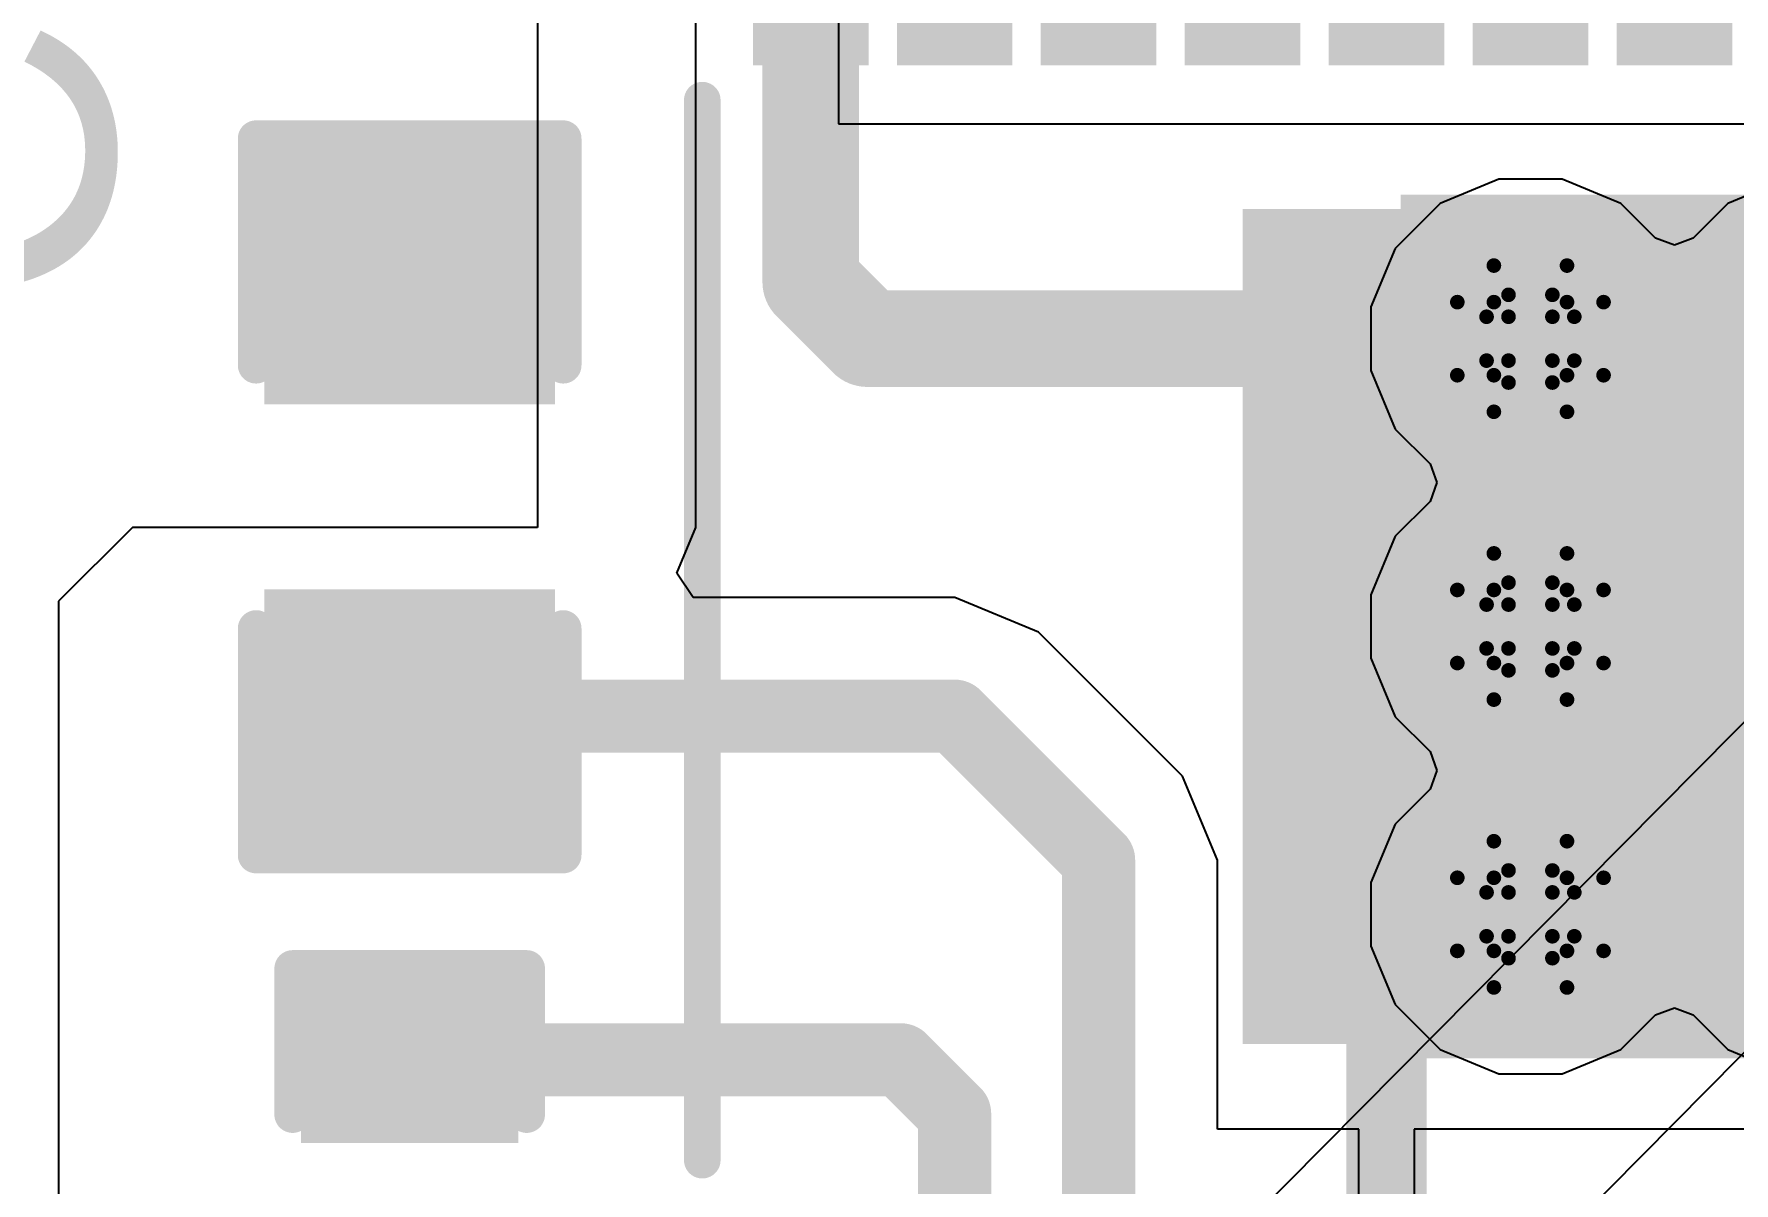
# Model space of a CAD drawing. Header units: inches. Extents: x -4 to 5258, y -4 to 5281.
# Drawn here: x 88.58 to 94.49, y 68.04 to 72.03 of the extents above; entities that cross this region are included whole.
import ezdxf

# ---------------------------------------------------------------- set-up
doc = ezdxf.new("R2010")
doc.units = ezdxf.units.IN
for name, color, linetype in [('Bottom Layer', 5, 'Continuous'), ('Bottom Solder', 6, 'Continuous'), ('Drill Drawing', 1, 'Continuous'), ('Layer 1', 16, 'Continuous'), ('Layer 2', 76, 'Continuous'), ('Top Layer', 1, 'Continuous'), ('Top Overlay', 2, 'Continuous'), ('Top Paste', 8, 'Continuous'), ('Top Solder', 216, 'Continuous'), ('Via Holes', 16, 'Continuous')]:
    doc.layers.add(name, color=color, linetype=linetype)
doc.styles.add('Arial', font='', dxfattribs={"height": 0.2})
doc.styles.get('Arial').set_extended_font_data('Arial')

# ---------------------------------------------------------------- blocks, each defined once
blk = doc.blocks.new('HTSSOP_38_EP_4_4___5')
at = {"layer": 'Bottom Layer'}
h = blk.add_hatch(color=5, dxfattribs=at)
edge = h.paths.add_edge_path()
edge.add_arc((-1.00000054, 2.00000362), 0.2999994, 0, 360)
h = blk.add_hatch(color=5, dxfattribs=at)
edge = h.paths.add_edge_path()
edge.add_arc((0, 1.99999854), 0.2999994, 0, 360)
h = blk.add_hatch(color=5, dxfattribs=at)
edge = h.paths.add_edge_path()
edge.add_arc((1.00000054, 2.00000362), 0.2999994, 0, 360)
h = blk.add_hatch(color=5, dxfattribs=at)
edge = h.paths.add_edge_path()
edge.add_arc((-1.00000054, 1.00000054), 0.2999994, 0, 360)
h = blk.add_hatch(color=5, dxfattribs=at)
edge = h.paths.add_edge_path()
edge.add_arc((-2.54e-06, 1.00000054), 0.2999994, 0, 360)
h = blk.add_hatch(color=5, dxfattribs=at)
edge = h.paths.add_edge_path()
edge.add_arc((1.00000054, 1.00000054), 0.2999994, 0, 360)
at = {"layer": 'Bottom Solder'}
h = blk.add_hatch(color=6, dxfattribs=at)
edge = h.paths.add_edge_path()
edge.add_arc((-1.00000054, 2.00000362), 0.4015993999999999, 0, 360)
h = blk.add_hatch(color=6, dxfattribs=at)
edge = h.paths.add_edge_path()
edge.add_arc((0, 1.99999854), 0.4015993999999999, 0, 360)
h = blk.add_hatch(color=6, dxfattribs=at)
edge = h.paths.add_edge_path()
edge.add_arc((1.00000054, 2.00000362), 0.4015993999999999, 0, 360)
h = blk.add_hatch(color=6, dxfattribs=at)
edge = h.paths.add_edge_path()
edge.add_arc((-1.00000054, 1.00000054), 0.4015993999999999, 0, 360)
h = blk.add_hatch(color=6, dxfattribs=at)
edge = h.paths.add_edge_path()
edge.add_arc((-2.54e-06, 1.00000054), 0.4015993999999999, 0, 360)
h = blk.add_hatch(color=6, dxfattribs=at)
edge = h.paths.add_edge_path()
edge.add_arc((1.00000054, 1.00000054), 0.4015993999999999, 0, 360)
at = {"layer": 'Layer 1'}
h = blk.add_hatch(color=16, dxfattribs=at)
edge = h.paths.add_edge_path()
edge.add_arc((-1.00000054, 2.00000362), 0.2999994, 0, 360)
h = blk.add_hatch(color=16, dxfattribs=at)
edge = h.paths.add_edge_path()
edge.add_arc((0, 1.99999854), 0.2999994, 0, 360)
h = blk.add_hatch(color=16, dxfattribs=at)
edge = h.paths.add_edge_path()
edge.add_arc((1.00000054, 2.00000362), 0.2999994, 0, 360)
h = blk.add_hatch(color=16, dxfattribs=at)
edge = h.paths.add_edge_path()
edge.add_arc((-1.00000054, 1.00000054), 0.2999994, 0, 360)
h = blk.add_hatch(color=16, dxfattribs=at)
edge = h.paths.add_edge_path()
edge.add_arc((-2.54e-06, 1.00000054), 0.2999994, 0, 360)
h = blk.add_hatch(color=16, dxfattribs=at)
edge = h.paths.add_edge_path()
edge.add_arc((1.00000054, 1.00000054), 0.2999994, 0, 360)
at = {"layer": 'Layer 2'}
h = blk.add_hatch(color=76, dxfattribs=at)
edge = h.paths.add_edge_path()
edge.add_arc((-1.00000054, 2.00000362), 0.2999994, 0, 360)
h = blk.add_hatch(color=76, dxfattribs=at)
edge = h.paths.add_edge_path()
edge.add_arc((0, 1.99999854), 0.2999994, 0, 360)
h = blk.add_hatch(color=76, dxfattribs=at)
edge = h.paths.add_edge_path()
edge.add_arc((1.00000054, 2.00000362), 0.2999994, 0, 360)
h = blk.add_hatch(color=76, dxfattribs=at)
edge = h.paths.add_edge_path()
edge.add_arc((-1.00000054, 1.00000054), 0.2999994, 0, 360)
h = blk.add_hatch(color=76, dxfattribs=at)
edge = h.paths.add_edge_path()
edge.add_arc((-2.54e-06, 1.00000054), 0.2999994, 0, 360)
h = blk.add_hatch(color=76, dxfattribs=at)
edge = h.paths.add_edge_path()
edge.add_arc((1.00000054, 1.00000054), 0.2999994, 0, 360)
at = {"layer": 'Top Layer'}
for points in [[(3.60000169, 4.649988159999999), (3.60000169, 4.34998876), (2.00000235, 4.34998876), (2.00000235, 4.649988159999999)], [(3.59999915, 4.150118699999999), (3.59999915, 3.8501193), (1.99999981, 3.8501193), (1.99999981, 4.150118699999999)], [(3.60000169, 3.64999016), (3.60000169, 3.349990759999999), (2.00000235, 3.349990759999999), (2.00000235, 3.64999016)], [(3.60000169, 3.15011308), (3.60000169, 2.85011368), (2.00000235, 2.85011368), (2.00000235, 3.15011308)], [(3.60000169, 2.64999216), (3.60000169, 2.34999276), (2.00000235, 2.34999276), (2.00000235, 2.64999216)], [(1.44999964, 2.40000028), (1.44999964, -2.40000028), (-1.44999964, -2.40000028), (-1.44999964, 2.40000028)], [(3.60000169, 2.15011508), (3.60000169, 1.85011568), (2.00000235, 1.85011568), (2.00000235, 2.15011508)], [(3.59999915, 1.6499967), (3.59999915, 1.3499973), (1.99999981, 1.3499973), (1.99999981, 1.6499967)]]:
    blk.add_hatch(color=1, dxfattribs=at).paths.add_polyline_path(points)
h = blk.add_hatch(color=1, dxfattribs=at)
edge = h.paths.add_edge_path()
edge.add_arc((-1.00000054, 2.00000362), 0.2999994, 0, 360)
h = blk.add_hatch(color=1, dxfattribs=at)
edge = h.paths.add_edge_path()
edge.add_arc((0, 1.99999854), 0.2999994, 0, 360)
h = blk.add_hatch(color=1, dxfattribs=at)
edge = h.paths.add_edge_path()
edge.add_arc((1.00000054, 2.00000362), 0.2999994, 0, 360)
h = blk.add_hatch(color=1, dxfattribs=at)
edge = h.paths.add_edge_path()
edge.add_arc((-1.00000054, 1.00000054), 0.2999994, 0, 360)
h = blk.add_hatch(color=1, dxfattribs=at)
edge = h.paths.add_edge_path()
edge.add_arc((-2.54e-06, 1.00000054), 0.2999994, 0, 360)
h = blk.add_hatch(color=1, dxfattribs=at)
edge = h.paths.add_edge_path()
edge.add_arc((1.00000054, 1.00000054), 0.2999994, 0, 360)
at = {"layer": 'Top Paste'}
for points in [[(3.60000169, 4.649988159999999), (3.60000169, 4.34998876), (2.00000235, 4.34998876), (2.00000235, 4.649988159999999)], [(3.59999915, 4.150118699999999), (3.59999915, 3.8501193), (1.99999981, 3.8501193), (1.99999981, 4.150118699999999)], [(3.60000169, 3.64999016), (3.60000169, 3.349990759999999), (2.00000235, 3.349990759999999), (2.00000235, 3.64999016)], [(3.60000169, 3.15011308), (3.60000169, 2.85011368), (2.00000235, 2.85011368), (2.00000235, 3.15011308)], [(3.60000169, 2.64999216), (3.60000169, 2.34999276), (2.00000235, 2.34999276), (2.00000235, 2.64999216)], [(1.44999964, 2.40000028), (1.44999964, -2.40000028), (-1.44999964, -2.40000028), (-1.44999964, 2.40000028)], [(3.60000169, 2.15011508), (3.60000169, 1.85011568), (2.00000235, 1.85011568), (2.00000235, 2.15011508)], [(3.59999915, 1.6499967), (3.59999915, 1.3499973), (1.99999981, 1.3499973), (1.99999981, 1.6499967)]]:
    blk.add_hatch(color=8, dxfattribs=at).paths.add_polyline_path(points)
at = {"layer": 'Top Solder'}
for points in [[(3.65080169, 4.700788159999999), (3.65080169, 4.29918876), (1.94920235, 4.29918876), (1.94920235, 4.700788159999999)], [(3.65079915, 4.2009187), (3.65079915, 3.7993193), (1.94919981, 3.7993193), (1.94919981, 4.2009187)], [(3.65080169, 3.70079016), (3.65080169, 3.29919076), (1.94920235, 3.29919076), (1.94920235, 3.70079016)], [(3.65080169, 3.20091308), (3.65080169, 2.79931368), (1.94920235, 2.79931368), (1.94920235, 3.20091308)], [(3.65080169, 2.70079216), (3.65080169, 2.29919276), (1.94920235, 2.29919276), (1.94920235, 2.70079216)], [(1.50079964, 2.45080028), (1.50079964, -2.45080028), (-1.50079964, -2.45080028), (-1.50079964, 2.45080028)], [(3.65080169, 2.20091508), (3.65080169, 1.79931568), (1.94920235, 1.79931568), (1.94920235, 2.20091508)], [(3.65079915, 1.7007967), (3.65079915, 1.2991973), (1.94919981, 1.2991973), (1.94919981, 1.7007967)]]:
    blk.add_hatch(color=216, dxfattribs=at).paths.add_polyline_path(points)
h = blk.add_hatch(color=216, dxfattribs=at)
edge = h.paths.add_edge_path()
edge.add_arc((-1.00000054, 2.00000362), 0.4015993999999999, 0, 360)
h = blk.add_hatch(color=216, dxfattribs=at)
edge = h.paths.add_edge_path()
edge.add_arc((0, 1.99999854), 0.4015993999999999, 0, 360)
h = blk.add_hatch(color=216, dxfattribs=at)
edge = h.paths.add_edge_path()
edge.add_arc((1.00000054, 2.00000362), 0.4015993999999999, 0, 360)
h = blk.add_hatch(color=216, dxfattribs=at)
edge = h.paths.add_edge_path()
edge.add_arc((-1.00000054, 1.00000054), 0.4015993999999999, 0, 360)
h = blk.add_hatch(color=216, dxfattribs=at)
edge = h.paths.add_edge_path()
edge.add_arc((-2.54e-06, 1.00000054), 0.4015993999999999, 0, 360)
h = blk.add_hatch(color=216, dxfattribs=at)
edge = h.paths.add_edge_path()
edge.add_arc((1.00000054, 1.00000054), 0.4015993999999999, 0, 360)
at = {"layer": 'Via Holes'}
h = blk.add_hatch(color=7, dxfattribs=at)
edge = h.paths.add_edge_path()
edge.add_arc((-1.00000054, 2.00000362), 0.1499997, 0, 360)
h = blk.add_hatch(color=7, dxfattribs=at)
edge = h.paths.add_edge_path()
edge.add_arc((0, 1.99999854), 0.1499997, 0, 360)
h = blk.add_hatch(color=7, dxfattribs=at)
edge = h.paths.add_edge_path()
edge.add_arc((1.00000054, 2.00000362), 0.1499997, 0, 360)
at = {"layer": 'Top Overlay'}
blk.add_lwpolyline([(-1.8542, 4.8768, 0.127, 0.127, 0), (1.82879746, 4.87679492, 0.127, 0.127, 0)], format="xyseb", dxfattribs=at)
for points in [[(-1.88595, 4.8768, 0.0635, 0.0635, 1), (-1.82245, 4.8768, 0.0635, 0.0635, 1)], [(1.79704746, 4.87679492, 0.0635, 0.0635, 1), (1.86054746, 4.87679492, 0.0635, 0.0635, 1)]]:
    blk.add_lwpolyline(points, format="xyseb", close=True, dxfattribs=at)
blk = doc.blocks.new('13_WQFN_HR__3_2__31')
at = {"layer": 'Top Solder'}
for p in [(-0.5750306, 1.80991764), (0.57501282, 1.80999638)]:
    blk.add_line(p, (5220.67629472, 5271.62100868), dxfattribs=at)
blk = doc.blocks.new('C___0603_243')
at = {"layer": 'Top Layer'}
for points in [[(-0.3809999999999999, 0.4445), (-0.3809999999999999, -0.4445), (-1.143, -0.4445), (-1.143, 0.4445)], [(1.143, 0.4445), (1.143, -0.4445), (0.3809999999999999, -0.4445), (0.3809999999999999, 0.4445)]]:
    blk.add_hatch(color=1, dxfattribs=at).paths.add_polyline_path(points)
at = {"layer": 'Top Paste'}
for points in [[(-0.3809999999999999, 0.4445), (-0.3809999999999999, -0.4445), (-1.143, -0.4445), (-1.143, 0.4445)], [(1.143, 0.4445), (1.143, -0.4445), (0.3809999999999999, -0.4445), (0.3809999999999999, 0.4445)]]:
    blk.add_hatch(color=8, dxfattribs=at).paths.add_polyline_path(points)
at = {"layer": 'Top Solder'}
for points in [[(-0.3210001199999999, 0.50449988), (-0.3210001199999999, -0.50449988), (-1.20299988, -0.50449988), (-1.20299988, 0.50449988)], [(1.20299988, 0.50449988), (1.20299988, -0.50449988), (0.3210001199999999, -0.50449988), (0.3210001199999999, 0.50449988)]]:
    blk.add_hatch(color=216, dxfattribs=at).paths.add_polyline_path(points)
at = {"layer": 'Top Overlay'}
for points in [[(-1.2446, 0.5334, 0.127, 0.127, 0), (-1.2446, -0.5334, 0.127, 0.127, 0)], [(-1.2446, 0.5334, 0.127, 0.127, 0), (-0.45720254, 0.5333974599999999, 0.127, 0.127, 0)], [(0.4571999999999999, 0.5334, 0.127, 0.127, 0), (1.2446, 0.5334, 0.127, 0.127, 0)], [(1.2446, 0.5334, 0.127, 0.127, 0), (1.2446, -0.5334, 0.127, 0.127, 0)], [(-0.45720254, -0.5333974599999999, 0.127, 0.127, 0), (-1.2446, -0.5334, 0.127, 0.127, 0)], [(0.4571999999999999, -0.5334, 0.127, 0.127, 0), (1.2446, -0.5334, 0.127, 0.127, 0)]]:
    blk.add_lwpolyline(points, format="xyseb", dxfattribs=at)
for points in [[(-1.27635, 0.5334, 0.0635, 0.0635, 1), (-1.21285, 0.5334, 0.0635, 0.0635, 1)], [(-1.27635, 0.5334, 0.0635, 0.0635, 1), (-1.21285, 0.5334, 0.0635, 0.0635, 1)], [(-0.4889525399999999, 0.5333974599999999, 0.0635, 0.0635, 1), (-0.42545254, 0.5333974599999999, 0.0635, 0.0635, 1)], [(0.42545, 0.5334, 0.0635, 0.0635, 1), (0.4889499999999999, 0.5334, 0.0635, 0.0635, 1)], [(1.21285, 0.5334, 0.0635, 0.0635, 1), (1.27635, 0.5334, 0.0635, 0.0635, 1)], [(1.21285, 0.5334, 0.0635, 0.0635, 1), (1.27635, 0.5334, 0.0635, 0.0635, 1)], [(-1.27635, -0.5334, 0.0635, 0.0635, 1), (-1.21285, -0.5334, 0.0635, 0.0635, 1)], [(-1.27635, -0.5334, 0.0635, 0.0635, 1), (-1.21285, -0.5334, 0.0635, 0.0635, 1)], [(-0.4889525399999999, -0.5333974599999999, 0.0635, 0.0635, 1), (-0.42545254, -0.5333974599999999, 0.0635, 0.0635, 1)], [(0.42545, -0.5334, 0.0635, 0.0635, 1), (0.4889499999999999, -0.5334, 0.0635, 0.0635, 1)], [(1.21285, -0.5334, 0.0635, 0.0635, 1), (1.27635, -0.5334, 0.0635, 0.0635, 1)], [(1.21285, -0.5334, 0.0635, 0.0635, 1), (1.27635, -0.5334, 0.0635, 0.0635, 1)]]:
    blk.add_lwpolyline(points, format="xyseb", close=True, dxfattribs=at)
blk = doc.blocks.new('____0402_249')
at = {"layer": 'Top Layer'}
for points in [[(-0.6985, -0.3175), (-0.6985, 0.3174999999999999), (-0.2413000000000001, 0.3175), (-0.2412999999999999, -0.3174999999999999)], [(0.2413000000000001, -0.3175), (0.2412999999999999, 0.3174999999999999), (0.6985, 0.3175), (0.6985, -0.3174999999999999)]]:
    blk.add_hatch(color=1, dxfattribs=at).paths.add_polyline_path(points)
at = {"layer": 'Top Paste'}
for points in [[(-0.6985, -0.3175), (-0.6985, 0.3174999999999999), (-0.2413000000000001, 0.3175), (-0.2412999999999999, -0.3174999999999999)], [(0.2413000000000001, -0.3175), (0.2412999999999999, 0.3174999999999999), (0.6985, 0.3175), (0.6985, -0.3174999999999999)]]:
    blk.add_hatch(color=8, dxfattribs=at).paths.add_polyline_path(points)
at = {"layer": 'Top Solder'}
for points in [[(-0.7584998799999999, -0.3774998800000001), (-0.7584998799999999, 0.3774998799999999), (-0.1813001200000001, 0.3774998800000001), (-0.1813001199999999, -0.3774998799999999)], [(0.1813001200000001, -0.3774998800000001), (0.1813001199999999, 0.3774998799999999), (0.7584998799999999, 0.3774998800000001), (0.7584998799999999, -0.3774998799999999)]]:
    blk.add_hatch(color=216, dxfattribs=at).paths.add_polyline_path(points)
at = {"layer": 'Top Overlay'}
for points in [[(-0.2794, 0.4064, 0.127, 0.127, 0), (-0.78740254, 0.40640254, 0.127, 0.127, 0)], [(-0.7874, -0.40639746, 0.127, 0.127, 0), (-0.78740254, 0.40640254, 0.127, 0.127, 0)], [(0.7874, 0.4064, 0.127, 0.127, 0), (0.27940254, 0.40640254, 0.127, 0.127, 0)], [(0.7874, -0.4064, 0.127, 0.127, 0), (0.7874, 0.4064, 0.127, 0.127, 0)], [(-0.2794, -0.4064, 0.127, 0.127, 0), (-0.7874, -0.40639746, 0.127, 0.127, 0)], [(0.7874, -0.4064, 0.127, 0.127, 0), (0.27939746, -0.4064, 0.127, 0.127, 0)]]:
    blk.add_lwpolyline(points, format="xyseb", dxfattribs=at)
for points in [[(-0.8191525399999998, 0.40640254, 0.0635, 0.0635, 1), (-0.75565254, 0.40640254, 0.0635, 0.0635, 1)], [(-0.8191525399999998, 0.40640254, 0.0635, 0.0635, 1), (-0.75565254, 0.40640254, 0.0635, 0.0635, 1)], [(-0.31115, 0.4064, 0.0635, 0.0635, 1), (-0.24765, 0.4064, 0.0635, 0.0635, 1)], [(0.24765254, 0.40640254, 0.0635, 0.0635, 1), (0.31115254, 0.40640254, 0.0635, 0.0635, 1)], [(0.7556499999999999, 0.4064, 0.0635, 0.0635, 1), (0.8191499999999999, 0.4064, 0.0635, 0.0635, 1)], [(0.7556499999999999, 0.4064, 0.0635, 0.0635, 1), (0.8191499999999999, 0.4064, 0.0635, 0.0635, 1)], [(-0.8191499999999999, -0.40639746, 0.0635, 0.0635, 1), (-0.7556499999999999, -0.40639746, 0.0635, 0.0635, 1)], [(-0.8191499999999999, -0.40639746, 0.0635, 0.0635, 1), (-0.7556499999999999, -0.40639746, 0.0635, 0.0635, 1)], [(-0.31115, -0.4064, 0.0635, 0.0635, 1), (-0.24765, -0.4064, 0.0635, 0.0635, 1)], [(0.24764746, -0.4064, 0.0635, 0.0635, 1), (0.31114746, -0.4064, 0.0635, 0.0635, 1)], [(0.7556499999999999, -0.4064, 0.0635, 0.0635, 1), (0.8191499999999999, -0.4064, 0.0635, 0.0635, 1)], [(0.7556499999999999, -0.4064, 0.0635, 0.0635, 1), (0.8191499999999999, -0.4064, 0.0635, 0.0635, 1)]]:
    blk.add_lwpolyline(points, format="xyseb", close=True, dxfattribs=at)

msp = doc.modelspace()

# ---------------------------------------------------------------- hatches: boundary and pattern name
at = {"layer": 'Top Layer'}
msp.add_hatch(color=1, dxfattribs=at).paths.add_polyline_path([(98.18052754, 71.41884877999999), (92.78040625999999, 71.41884877999999), (92.78040625999999, 68.51884949999999), (98.18052754, 68.51884949999999)])

# ---------------------------------------------------------------- linework, layer by layer
at = {"layer": 'Drill Drawing'}
for points in [[(93.65351856, 71.09584459999999, 0.0508, 0.0508, 0), (93.65351856, 71.2228446, 0.0508, 0.0508, 0)], [(93.65351856, 71.2228446, 0.0508, 0.0508, 0), (93.90751855999999, 71.2228446, 0.0508, 0.0508, 0)], [(93.90751855999999, 71.09584459999999, 0.0508, 0.0508, 0), (93.90751855999999, 71.2228446, 0.0508, 0.0508, 0)], [(93.52651856, 70.84184459999999, 0.0508, 0.0508, 0), (93.52651856, 71.09584459999999, 0.0508, 0.0508, 0)], [(93.52651856, 71.09584459999999, 0.0508, 0.0508, 0), (93.65351856, 71.09584459999999, 0.0508, 0.0508, 0)], [(93.70431855999999, 71.0450446, 0.0508, 0.0508, 0), (93.70431855999999, 71.1212446, 0.0508, 0.0508, 0)], [(93.70431855999999, 71.1212446, 0.0508, 0.0508, 0), (93.85671855999999, 71.1212446, 0.0508, 0.0508, 0)], [(93.85671855999999, 71.0450446, 0.0508, 0.0508, 0), (93.85671855999999, 71.1212446, 0.0508, 0.0508, 0)], [(93.90751855999999, 71.09584459999999, 0.0508, 0.0508, 0), (94.03451856, 71.09584459999999, 0.0508, 0.0508, 0)], [(94.03451856, 70.84184459999999, 0.0508, 0.0508, 0), (94.03451856, 71.09584459999999, 0.0508, 0.0508, 0)], [(93.62811856, 70.8926446, 0.0508, 0.0508, 0), (93.62811856, 71.0450446, 0.0508, 0.0508, 0)], [(93.62811856, 71.0450446, 0.0508, 0.0508, 0), (93.70431855999999, 71.0450446, 0.0508, 0.0508, 0)], [(93.85671855999999, 71.0450446, 0.0508, 0.0508, 0), (93.93291856, 71.0450446, 0.0508, 0.0508, 0)], [(93.93291856, 70.8926446, 0.0508, 0.0508, 0), (93.93291856, 71.0450446, 0.0508, 0.0508, 0)], [(93.52651856, 70.84184459999999, 0.0508, 0.0508, 0), (93.65351856, 70.84184459999999, 0.0508, 0.0508, 0)], [(93.62811856, 70.8926446, 0.0508, 0.0508, 0), (93.70431855999999, 70.8926446, 0.0508, 0.0508, 0)], [(93.65351856, 70.71484459999999, 0.0508, 0.0508, 0), (93.65351856, 70.84184459999999, 0.0508, 0.0508, 0)], [(93.70431855999999, 70.8164446, 0.0508, 0.0508, 0), (93.70431855999999, 70.8926446, 0.0508, 0.0508, 0)], [(93.85671855999999, 70.8926446, 0.0508, 0.0508, 0), (93.93291856, 70.8926446, 0.0508, 0.0508, 0)], [(93.85671855999999, 70.8164446, 0.0508, 0.0508, 0), (93.85671855999999, 70.8926446, 0.0508, 0.0508, 0)], [(93.90751855999999, 70.84184459999999, 0.0508, 0.0508, 0), (94.03451856, 70.84184459999999, 0.0508, 0.0508, 0)], [(93.90751855999999, 70.71484459999999, 0.0508, 0.0508, 0), (93.90751855999999, 70.84184459999999, 0.0508, 0.0508, 0)], [(93.70431855999999, 70.8164446, 0.0508, 0.0508, 0), (93.85671855999999, 70.8164446, 0.0508, 0.0508, 0)], [(93.65351856, 70.71484459999999, 0.0508, 0.0508, 0), (93.90751855999999, 70.71484459999999, 0.0508, 0.0508, 0)], [(93.65352364, 70.09584405999999, 0.0508, 0.0508, 0), (93.65352364, 70.22284405999999, 0.0508, 0.0508, 0)], [(93.65352364, 70.22284405999999, 0.0508, 0.0508, 0), (93.90752364, 70.22284405999999, 0.0508, 0.0508, 0)], [(93.90752364, 70.09584405999999, 0.0508, 0.0508, 0), (93.90752364, 70.22284405999999, 0.0508, 0.0508, 0)], [(93.52652364, 69.84184406, 0.0508, 0.0508, 0), (93.52652364, 70.09584405999999, 0.0508, 0.0508, 0)], [(93.52652364, 70.09584405999999, 0.0508, 0.0508, 0), (93.65352364, 70.09584405999999, 0.0508, 0.0508, 0)], [(93.70432364, 70.04504406, 0.0508, 0.0508, 0), (93.70432364, 70.12124406, 0.0508, 0.0508, 0)], [(93.70432364, 70.12124406, 0.0508, 0.0508, 0), (93.85672364, 70.12124406, 0.0508, 0.0508, 0)], [(93.85672364, 70.04504406, 0.0508, 0.0508, 0), (93.85672364, 70.12124406, 0.0508, 0.0508, 0)], [(93.90752364, 70.09584405999999, 0.0508, 0.0508, 0), (94.03452363999999, 70.09584405999999, 0.0508, 0.0508, 0)], [(94.03452363999999, 69.84184406, 0.0508, 0.0508, 0), (94.03452363999999, 70.09584405999999, 0.0508, 0.0508, 0)], [(93.62812363999998, 69.89264406, 0.0508, 0.0508, 0), (93.62812363999998, 70.04504406, 0.0508, 0.0508, 0)], [(93.62812363999998, 70.04504406, 0.0508, 0.0508, 0), (93.70432364, 70.04504406, 0.0508, 0.0508, 0)], [(93.85672364, 70.04504406, 0.0508, 0.0508, 0), (93.93292363999998, 70.04504406, 0.0508, 0.0508, 0)], [(93.93292363999998, 69.89264406, 0.0508, 0.0508, 0), (93.93292363999998, 70.04504406, 0.0508, 0.0508, 0)], [(93.52652364, 69.84184406, 0.0508, 0.0508, 0), (93.65352364, 69.84184406, 0.0508, 0.0508, 0)], [(93.62812363999998, 69.89264406, 0.0508, 0.0508, 0), (93.70432364, 69.89264406, 0.0508, 0.0508, 0)], [(93.65352364, 69.71484405999999, 0.0508, 0.0508, 0), (93.65352364, 69.84184406, 0.0508, 0.0508, 0)], [(93.70432364, 69.81644406, 0.0508, 0.0508, 0), (93.70432364, 69.89264406, 0.0508, 0.0508, 0)], [(93.85672364, 69.89264406, 0.0508, 0.0508, 0), (93.93292363999998, 69.89264406, 0.0508, 0.0508, 0)], [(93.85672364, 69.81644406, 0.0508, 0.0508, 0), (93.85672364, 69.89264406, 0.0508, 0.0508, 0)], [(93.90752364, 69.84184406, 0.0508, 0.0508, 0), (94.03452363999999, 69.84184406, 0.0508, 0.0508, 0)], [(93.90752364, 69.71484405999999, 0.0508, 0.0508, 0), (93.90752364, 69.84184406, 0.0508, 0.0508, 0)], [(93.70432364, 69.81644406, 0.0508, 0.0508, 0), (93.85672364, 69.81644406, 0.0508, 0.0508, 0)], [(93.65352364, 69.71484405999999, 0.0508, 0.0508, 0), (93.90752364, 69.71484405999999, 0.0508, 0.0508, 0)], [(93.65351856, 69.09584352, 0.0508, 0.0508, 0), (93.65351856, 69.22284352, 0.0508, 0.0508, 0)], [(93.65351856, 69.22284352, 0.0508, 0.0508, 0), (93.90751855999999, 69.22284352, 0.0508, 0.0508, 0)], [(93.90751855999999, 69.09584352, 0.0508, 0.0508, 0), (93.90751855999999, 69.22284352, 0.0508, 0.0508, 0)], [(93.52651856, 68.84184352, 0.0508, 0.0508, 0), (93.52651856, 69.09584352, 0.0508, 0.0508, 0)], [(93.52651856, 69.09584352, 0.0508, 0.0508, 0), (93.65351856, 69.09584352, 0.0508, 0.0508, 0)], [(93.70431855999999, 69.04504352, 0.0508, 0.0508, 0), (93.70431855999999, 69.12124352, 0.0508, 0.0508, 0)], [(93.70431855999999, 69.12124352, 0.0508, 0.0508, 0), (93.85671855999999, 69.12124352, 0.0508, 0.0508, 0)], [(93.85671855999999, 69.04504352, 0.0508, 0.0508, 0), (93.85671855999999, 69.12124352, 0.0508, 0.0508, 0)], [(93.90751855999999, 69.09584352, 0.0508, 0.0508, 0), (94.03451856, 69.09584352, 0.0508, 0.0508, 0)], [(94.03451856, 68.84184352, 0.0508, 0.0508, 0), (94.03451856, 69.09584352, 0.0508, 0.0508, 0)], [(93.62811856, 68.89264352000001, 0.0508, 0.0508, 0), (93.62811856, 69.04504352, 0.0508, 0.0508, 0)], [(93.62811856, 69.04504352, 0.0508, 0.0508, 0), (93.70431855999999, 69.04504352, 0.0508, 0.0508, 0)], [(93.85671855999999, 69.04504352, 0.0508, 0.0508, 0), (93.93291856, 69.04504352, 0.0508, 0.0508, 0)], [(93.93291856, 68.89264352000001, 0.0508, 0.0508, 0), (93.93291856, 69.04504352, 0.0508, 0.0508, 0)], [(93.62811856, 68.89264352000001, 0.0508, 0.0508, 0), (93.70431855999999, 68.89264352000001, 0.0508, 0.0508, 0)], [(93.70431855999999, 68.81644351999999, 0.0508, 0.0508, 0), (93.70431855999999, 68.89264352000001, 0.0508, 0.0508, 0)], [(93.85671855999999, 68.89264352000001, 0.0508, 0.0508, 0), (93.93291856, 68.89264352000001, 0.0508, 0.0508, 0)], [(93.85671855999999, 68.81644351999999, 0.0508, 0.0508, 0), (93.85671855999999, 68.89264352000001, 0.0508, 0.0508, 0)], [(93.52651856, 68.84184352, 0.0508, 0.0508, 0), (93.65351856, 68.84184352, 0.0508, 0.0508, 0)], [(93.65351856, 68.71484352, 0.0508, 0.0508, 0), (93.65351856, 68.84184352, 0.0508, 0.0508, 0)], [(93.90751855999999, 68.84184352, 0.0508, 0.0508, 0), (94.03451856, 68.84184352, 0.0508, 0.0508, 0)], [(93.90751855999999, 68.71484352, 0.0508, 0.0508, 0), (93.90751855999999, 68.84184352, 0.0508, 0.0508, 0)], [(93.70431855999999, 68.81644351999999, 0.0508, 0.0508, 0), (93.85671855999999, 68.81644351999999, 0.0508, 0.0508, 0)], [(93.65351856, 68.71484352, 0.0508, 0.0508, 0), (93.90751855999999, 68.71484352, 0.0508, 0.0508, 0)]]:
    msp.add_lwpolyline(points, format="xyseb", dxfattribs=at)
for points in [[(93.64081855999999, 71.2228446, 0.0254, 0.0254, 1), (93.66621856, 71.2228446, 0.0254, 0.0254, 1)], [(93.64081855999999, 71.2228446, 0.0254, 0.0254, 1), (93.66621856, 71.2228446, 0.0254, 0.0254, 1)], [(93.89481856, 71.2228446, 0.0254, 0.0254, 1), (93.92021856, 71.2228446, 0.0254, 0.0254, 1)], [(93.89481856, 71.2228446, 0.0254, 0.0254, 1), (93.92021856, 71.2228446, 0.0254, 0.0254, 1)], [(93.51381855999999, 71.09584459999999, 0.0254, 0.0254, 1), (93.53921856, 71.09584459999999, 0.0254, 0.0254, 1)], [(93.51381855999999, 71.09584459999999, 0.0254, 0.0254, 1), (93.53921856, 71.09584459999999, 0.0254, 0.0254, 1)], [(93.64081855999999, 71.09584459999999, 0.0254, 0.0254, 1), (93.66621856, 71.09584459999999, 0.0254, 0.0254, 1)], [(93.64081855999999, 71.09584459999999, 0.0254, 0.0254, 1), (93.66621856, 71.09584459999999, 0.0254, 0.0254, 1)], [(93.69161856, 71.1212446, 0.0254, 0.0254, 1), (93.71701856, 71.1212446, 0.0254, 0.0254, 1)], [(93.69161856, 71.1212446, 0.0254, 0.0254, 1), (93.71701856, 71.1212446, 0.0254, 0.0254, 1)], [(93.84401856, 71.1212446, 0.0254, 0.0254, 1), (93.86941856, 71.1212446, 0.0254, 0.0254, 1)], [(93.84401856, 71.1212446, 0.0254, 0.0254, 1), (93.86941856, 71.1212446, 0.0254, 0.0254, 1)], [(93.89481856, 71.09584459999999, 0.0254, 0.0254, 1), (93.92021856, 71.09584459999999, 0.0254, 0.0254, 1)], [(93.89481856, 71.09584459999999, 0.0254, 0.0254, 1), (93.92021856, 71.09584459999999, 0.0254, 0.0254, 1)], [(94.02181856, 71.09584459999999, 0.0254, 0.0254, 1), (94.04721855999999, 71.09584459999999, 0.0254, 0.0254, 1)], [(94.02181856, 71.09584459999999, 0.0254, 0.0254, 1), (94.04721855999999, 71.09584459999999, 0.0254, 0.0254, 1)], [(93.61541856, 71.0450446, 0.0254, 0.0254, 1), (93.64081855999999, 71.0450446, 0.0254, 0.0254, 1)], [(93.61541856, 71.0450446, 0.0254, 0.0254, 1), (93.64081855999999, 71.0450446, 0.0254, 0.0254, 1)], [(93.69161856, 71.0450446, 0.0254, 0.0254, 1), (93.71701856, 71.0450446, 0.0254, 0.0254, 1)], [(93.69161856, 71.0450446, 0.0254, 0.0254, 1), (93.71701856, 71.0450446, 0.0254, 0.0254, 1)], [(93.84401856, 71.0450446, 0.0254, 0.0254, 1), (93.86941856, 71.0450446, 0.0254, 0.0254, 1)], [(93.84401856, 71.0450446, 0.0254, 0.0254, 1), (93.86941856, 71.0450446, 0.0254, 0.0254, 1)], [(93.92021856, 71.0450446, 0.0254, 0.0254, 1), (93.94561855999999, 71.0450446, 0.0254, 0.0254, 1)], [(93.92021856, 71.0450446, 0.0254, 0.0254, 1), (93.94561855999999, 71.0450446, 0.0254, 0.0254, 1)], [(93.51381855999999, 70.84184459999999, 0.0254, 0.0254, 1), (93.53921856, 70.84184459999999, 0.0254, 0.0254, 1)], [(93.51381855999999, 70.84184459999999, 0.0254, 0.0254, 1), (93.53921856, 70.84184459999999, 0.0254, 0.0254, 1)], [(93.61541856, 70.8926446, 0.0254, 0.0254, 1), (93.64081855999999, 70.8926446, 0.0254, 0.0254, 1)], [(93.61541856, 70.8926446, 0.0254, 0.0254, 1), (93.64081855999999, 70.8926446, 0.0254, 0.0254, 1)], [(93.64081855999999, 70.84184459999999, 0.0254, 0.0254, 1), (93.66621856, 70.84184459999999, 0.0254, 0.0254, 1)], [(93.64081855999999, 70.84184459999999, 0.0254, 0.0254, 1), (93.66621856, 70.84184459999999, 0.0254, 0.0254, 1)], [(93.69161856, 70.8926446, 0.0254, 0.0254, 1), (93.71701856, 70.8926446, 0.0254, 0.0254, 1)], [(93.69161856, 70.8926446, 0.0254, 0.0254, 1), (93.71701856, 70.8926446, 0.0254, 0.0254, 1)], [(93.84401856, 70.8926446, 0.0254, 0.0254, 1), (93.86941856, 70.8926446, 0.0254, 0.0254, 1)], [(93.84401856, 70.8926446, 0.0254, 0.0254, 1), (93.86941856, 70.8926446, 0.0254, 0.0254, 1)], [(93.89481856, 70.84184459999999, 0.0254, 0.0254, 1), (93.92021856, 70.84184459999999, 0.0254, 0.0254, 1)], [(93.89481856, 70.84184459999999, 0.0254, 0.0254, 1), (93.92021856, 70.84184459999999, 0.0254, 0.0254, 1)], [(93.92021856, 70.8926446, 0.0254, 0.0254, 1), (93.94561855999999, 70.8926446, 0.0254, 0.0254, 1)], [(93.92021856, 70.8926446, 0.0254, 0.0254, 1), (93.94561855999999, 70.8926446, 0.0254, 0.0254, 1)], [(94.02181856, 70.84184459999999, 0.0254, 0.0254, 1), (94.04721855999999, 70.84184459999999, 0.0254, 0.0254, 1)], [(94.02181856, 70.84184459999999, 0.0254, 0.0254, 1), (94.04721855999999, 70.84184459999999, 0.0254, 0.0254, 1)], [(93.69161856, 70.8164446, 0.0254, 0.0254, 1), (93.71701856, 70.8164446, 0.0254, 0.0254, 1)], [(93.69161856, 70.8164446, 0.0254, 0.0254, 1), (93.71701856, 70.8164446, 0.0254, 0.0254, 1)], [(93.84401856, 70.8164446, 0.0254, 0.0254, 1), (93.86941856, 70.8164446, 0.0254, 0.0254, 1)], [(93.84401856, 70.8164446, 0.0254, 0.0254, 1), (93.86941856, 70.8164446, 0.0254, 0.0254, 1)], [(93.64081855999999, 70.71484459999999, 0.0254, 0.0254, 1), (93.66621856, 70.71484459999999, 0.0254, 0.0254, 1)], [(93.64081855999999, 70.71484459999999, 0.0254, 0.0254, 1), (93.66621856, 70.71484459999999, 0.0254, 0.0254, 1)], [(93.89481856, 70.71484459999999, 0.0254, 0.0254, 1), (93.92021856, 70.71484459999999, 0.0254, 0.0254, 1)], [(93.89481856, 70.71484459999999, 0.0254, 0.0254, 1), (93.92021856, 70.71484459999999, 0.0254, 0.0254, 1)], [(93.64082364, 70.22284405999999, 0.0254, 0.0254, 1), (93.66622364, 70.22284405999999, 0.0254, 0.0254, 1)], [(93.64082364, 70.22284405999999, 0.0254, 0.0254, 1), (93.66622364, 70.22284405999999, 0.0254, 0.0254, 1)], [(93.89482363999998, 70.22284405999999, 0.0254, 0.0254, 1), (93.92022364, 70.22284405999999, 0.0254, 0.0254, 1)], [(93.89482363999998, 70.22284405999999, 0.0254, 0.0254, 1), (93.92022364, 70.22284405999999, 0.0254, 0.0254, 1)], [(93.51382364, 70.09584405999999, 0.0254, 0.0254, 1), (93.53922363999999, 70.09584405999999, 0.0254, 0.0254, 1)], [(93.51382364, 70.09584405999999, 0.0254, 0.0254, 1), (93.53922363999999, 70.09584405999999, 0.0254, 0.0254, 1)], [(93.64082364, 70.09584405999999, 0.0254, 0.0254, 1), (93.66622364, 70.09584405999999, 0.0254, 0.0254, 1)], [(93.64082364, 70.09584405999999, 0.0254, 0.0254, 1), (93.66622364, 70.09584405999999, 0.0254, 0.0254, 1)], [(93.69162364, 70.12124406, 0.0254, 0.0254, 1), (93.71702364, 70.12124406, 0.0254, 0.0254, 1)], [(93.69162364, 70.12124406, 0.0254, 0.0254, 1), (93.71702364, 70.12124406, 0.0254, 0.0254, 1)], [(93.84402363999999, 70.12124406, 0.0254, 0.0254, 1), (93.86942364, 70.12124406, 0.0254, 0.0254, 1)], [(93.84402363999999, 70.12124406, 0.0254, 0.0254, 1), (93.86942364, 70.12124406, 0.0254, 0.0254, 1)], [(93.89482363999998, 70.09584405999999, 0.0254, 0.0254, 1), (93.92022364, 70.09584405999999, 0.0254, 0.0254, 1)], [(93.89482363999998, 70.09584405999999, 0.0254, 0.0254, 1), (93.92022364, 70.09584405999999, 0.0254, 0.0254, 1)], [(94.02182364, 70.09584405999999, 0.0254, 0.0254, 1), (94.04722364, 70.09584405999999, 0.0254, 0.0254, 1)], [(94.02182364, 70.09584405999999, 0.0254, 0.0254, 1), (94.04722364, 70.09584405999999, 0.0254, 0.0254, 1)], [(93.61542364, 70.04504406, 0.0254, 0.0254, 1), (93.64082364, 70.04504406, 0.0254, 0.0254, 1)], [(93.61542364, 70.04504406, 0.0254, 0.0254, 1), (93.64082364, 70.04504406, 0.0254, 0.0254, 1)], [(93.69162364, 70.04504406, 0.0254, 0.0254, 1), (93.71702364, 70.04504406, 0.0254, 0.0254, 1)], [(93.69162364, 70.04504406, 0.0254, 0.0254, 1), (93.71702364, 70.04504406, 0.0254, 0.0254, 1)], [(93.84402363999999, 70.04504406, 0.0254, 0.0254, 1), (93.86942364, 70.04504406, 0.0254, 0.0254, 1)], [(93.84402363999999, 70.04504406, 0.0254, 0.0254, 1), (93.86942364, 70.04504406, 0.0254, 0.0254, 1)], [(93.92022364, 70.04504406, 0.0254, 0.0254, 1), (93.94562364, 70.04504406, 0.0254, 0.0254, 1)], [(93.92022364, 70.04504406, 0.0254, 0.0254, 1), (93.94562364, 70.04504406, 0.0254, 0.0254, 1)], [(93.51382364, 69.84184406, 0.0254, 0.0254, 1), (93.53922363999999, 69.84184406, 0.0254, 0.0254, 1)], [(93.51382364, 69.84184406, 0.0254, 0.0254, 1), (93.53922363999999, 69.84184406, 0.0254, 0.0254, 1)], [(93.61542364, 69.89264406, 0.0254, 0.0254, 1), (93.64082364, 69.89264406, 0.0254, 0.0254, 1)], [(93.61542364, 69.89264406, 0.0254, 0.0254, 1), (93.64082364, 69.89264406, 0.0254, 0.0254, 1)], [(93.64082364, 69.84184406, 0.0254, 0.0254, 1), (93.66622364, 69.84184406, 0.0254, 0.0254, 1)], [(93.64082364, 69.84184406, 0.0254, 0.0254, 1), (93.66622364, 69.84184406, 0.0254, 0.0254, 1)], [(93.69162364, 69.89264406, 0.0254, 0.0254, 1), (93.71702364, 69.89264406, 0.0254, 0.0254, 1)], [(93.69162364, 69.89264406, 0.0254, 0.0254, 1), (93.71702364, 69.89264406, 0.0254, 0.0254, 1)], [(93.84402363999999, 69.89264406, 0.0254, 0.0254, 1), (93.86942364, 69.89264406, 0.0254, 0.0254, 1)], [(93.84402363999999, 69.89264406, 0.0254, 0.0254, 1), (93.86942364, 69.89264406, 0.0254, 0.0254, 1)], [(93.89482363999998, 69.84184406, 0.0254, 0.0254, 1), (93.92022364, 69.84184406, 0.0254, 0.0254, 1)], [(93.89482363999998, 69.84184406, 0.0254, 0.0254, 1), (93.92022364, 69.84184406, 0.0254, 0.0254, 1)], [(93.92022364, 69.89264406, 0.0254, 0.0254, 1), (93.94562364, 69.89264406, 0.0254, 0.0254, 1)], [(93.92022364, 69.89264406, 0.0254, 0.0254, 1), (93.94562364, 69.89264406, 0.0254, 0.0254, 1)], [(94.02182364, 69.84184406, 0.0254, 0.0254, 1), (94.04722364, 69.84184406, 0.0254, 0.0254, 1)], [(94.02182364, 69.84184406, 0.0254, 0.0254, 1), (94.04722364, 69.84184406, 0.0254, 0.0254, 1)], [(93.69162364, 69.81644406, 0.0254, 0.0254, 1), (93.71702364, 69.81644406, 0.0254, 0.0254, 1)], [(93.69162364, 69.81644406, 0.0254, 0.0254, 1), (93.71702364, 69.81644406, 0.0254, 0.0254, 1)], [(93.84402363999999, 69.81644406, 0.0254, 0.0254, 1), (93.86942364, 69.81644406, 0.0254, 0.0254, 1)], [(93.84402363999999, 69.81644406, 0.0254, 0.0254, 1), (93.86942364, 69.81644406, 0.0254, 0.0254, 1)], [(93.64082364, 69.71484405999999, 0.0254, 0.0254, 1), (93.66622364, 69.71484405999999, 0.0254, 0.0254, 1)], [(93.64082364, 69.71484405999999, 0.0254, 0.0254, 1), (93.66622364, 69.71484405999999, 0.0254, 0.0254, 1)], [(93.89482363999998, 69.71484405999999, 0.0254, 0.0254, 1), (93.92022364, 69.71484405999999, 0.0254, 0.0254, 1)], [(93.89482363999998, 69.71484405999999, 0.0254, 0.0254, 1), (93.92022364, 69.71484405999999, 0.0254, 0.0254, 1)], [(93.64081855999999, 69.22284352, 0.0254, 0.0254, 1), (93.66621856, 69.22284352, 0.0254, 0.0254, 1)], [(93.64081855999999, 69.22284352, 0.0254, 0.0254, 1), (93.66621856, 69.22284352, 0.0254, 0.0254, 1)], [(93.89481856, 69.22284352, 0.0254, 0.0254, 1), (93.92021856, 69.22284352, 0.0254, 0.0254, 1)], [(93.89481856, 69.22284352, 0.0254, 0.0254, 1), (93.92021856, 69.22284352, 0.0254, 0.0254, 1)], [(93.51381855999999, 69.09584352, 0.0254, 0.0254, 1), (93.53921856, 69.09584352, 0.0254, 0.0254, 1)], [(93.51381855999999, 69.09584352, 0.0254, 0.0254, 1), (93.53921856, 69.09584352, 0.0254, 0.0254, 1)], [(93.64081855999999, 69.09584352, 0.0254, 0.0254, 1), (93.66621856, 69.09584352, 0.0254, 0.0254, 1)], [(93.64081855999999, 69.09584352, 0.0254, 0.0254, 1), (93.66621856, 69.09584352, 0.0254, 0.0254, 1)], [(93.69161856, 69.12124352, 0.0254, 0.0254, 1), (93.71701856, 69.12124352, 0.0254, 0.0254, 1)], [(93.69161856, 69.12124352, 0.0254, 0.0254, 1), (93.71701856, 69.12124352, 0.0254, 0.0254, 1)], [(93.84401856, 69.12124352, 0.0254, 0.0254, 1), (93.86941856, 69.12124352, 0.0254, 0.0254, 1)], [(93.84401856, 69.12124352, 0.0254, 0.0254, 1), (93.86941856, 69.12124352, 0.0254, 0.0254, 1)], [(93.89481856, 69.09584352, 0.0254, 0.0254, 1), (93.92021856, 69.09584352, 0.0254, 0.0254, 1)], [(93.89481856, 69.09584352, 0.0254, 0.0254, 1), (93.92021856, 69.09584352, 0.0254, 0.0254, 1)], [(94.02181856, 69.09584352, 0.0254, 0.0254, 1), (94.04721855999999, 69.09584352, 0.0254, 0.0254, 1)], [(94.02181856, 69.09584352, 0.0254, 0.0254, 1), (94.04721855999999, 69.09584352, 0.0254, 0.0254, 1)], [(93.61541856, 69.04504352, 0.0254, 0.0254, 1), (93.64081855999999, 69.04504352, 0.0254, 0.0254, 1)], [(93.61541856, 69.04504352, 0.0254, 0.0254, 1), (93.64081855999999, 69.04504352, 0.0254, 0.0254, 1)], [(93.69161856, 69.04504352, 0.0254, 0.0254, 1), (93.71701856, 69.04504352, 0.0254, 0.0254, 1)], [(93.69161856, 69.04504352, 0.0254, 0.0254, 1), (93.71701856, 69.04504352, 0.0254, 0.0254, 1)], [(93.84401856, 69.04504352, 0.0254, 0.0254, 1), (93.86941856, 69.04504352, 0.0254, 0.0254, 1)], [(93.84401856, 69.04504352, 0.0254, 0.0254, 1), (93.86941856, 69.04504352, 0.0254, 0.0254, 1)], [(93.92021856, 69.04504352, 0.0254, 0.0254, 1), (93.94561855999999, 69.04504352, 0.0254, 0.0254, 1)], [(93.92021856, 69.04504352, 0.0254, 0.0254, 1), (93.94561855999999, 69.04504352, 0.0254, 0.0254, 1)], [(93.61541856, 68.89264352000001, 0.0254, 0.0254, 1), (93.64081855999999, 68.89264352000001, 0.0254, 0.0254, 1)], [(93.61541856, 68.89264352000001, 0.0254, 0.0254, 1), (93.64081855999999, 68.89264352000001, 0.0254, 0.0254, 1)], [(93.69161856, 68.89264352000001, 0.0254, 0.0254, 1), (93.71701856, 68.89264352000001, 0.0254, 0.0254, 1)], [(93.69161856, 68.89264352000001, 0.0254, 0.0254, 1), (93.71701856, 68.89264352000001, 0.0254, 0.0254, 1)], [(93.84401856, 68.89264352000001, 0.0254, 0.0254, 1), (93.86941856, 68.89264352000001, 0.0254, 0.0254, 1)], [(93.84401856, 68.89264352000001, 0.0254, 0.0254, 1), (93.86941856, 68.89264352000001, 0.0254, 0.0254, 1)], [(93.92021856, 68.89264352000001, 0.0254, 0.0254, 1), (93.94561855999999, 68.89264352000001, 0.0254, 0.0254, 1)], [(93.92021856, 68.89264352000001, 0.0254, 0.0254, 1), (93.94561855999999, 68.89264352000001, 0.0254, 0.0254, 1)], [(93.51381855999999, 68.84184352, 0.0254, 0.0254, 1), (93.53921856, 68.84184352, 0.0254, 0.0254, 1)], [(93.51381855999999, 68.84184352, 0.0254, 0.0254, 1), (93.53921856, 68.84184352, 0.0254, 0.0254, 1)], [(93.64081855999999, 68.84184352, 0.0254, 0.0254, 1), (93.66621856, 68.84184352, 0.0254, 0.0254, 1)], [(93.64081855999999, 68.84184352, 0.0254, 0.0254, 1), (93.66621856, 68.84184352, 0.0254, 0.0254, 1)], [(93.89481856, 68.84184352, 0.0254, 0.0254, 1), (93.92021856, 68.84184352, 0.0254, 0.0254, 1)], [(93.89481856, 68.84184352, 0.0254, 0.0254, 1), (93.92021856, 68.84184352, 0.0254, 0.0254, 1)], [(94.02181856, 68.84184352, 0.0254, 0.0254, 1), (94.04721855999999, 68.84184352, 0.0254, 0.0254, 1)], [(94.02181856, 68.84184352, 0.0254, 0.0254, 1), (94.04721855999999, 68.84184352, 0.0254, 0.0254, 1)], [(93.69161856, 68.81644351999999, 0.0254, 0.0254, 1), (93.71701856, 68.81644351999999, 0.0254, 0.0254, 1)], [(93.69161856, 68.81644351999999, 0.0254, 0.0254, 1), (93.71701856, 68.81644351999999, 0.0254, 0.0254, 1)], [(93.84401856, 68.81644351999999, 0.0254, 0.0254, 1), (93.86941856, 68.81644351999999, 0.0254, 0.0254, 1)], [(93.84401856, 68.81644351999999, 0.0254, 0.0254, 1), (93.86941856, 68.81644351999999, 0.0254, 0.0254, 1)], [(93.64081855999999, 68.71484352, 0.0254, 0.0254, 1), (93.66621856, 68.71484352, 0.0254, 0.0254, 1)], [(93.64081855999999, 68.71484352, 0.0254, 0.0254, 1), (93.66621856, 68.71484352, 0.0254, 0.0254, 1)], [(93.89481856, 68.71484352, 0.0254, 0.0254, 1), (93.92021856, 68.71484352, 0.0254, 0.0254, 1)], [(93.89481856, 68.71484352, 0.0254, 0.0254, 1), (93.92021856, 68.71484352, 0.0254, 0.0254, 1)]]:
    msp.add_lwpolyline(points, format="xyseb", close=True, dxfattribs=at)
at = {"layer": 'Layer 2'}
for p, q in [((93.67032066, 71.52284399999999), (93.46670409999999, 71.43850330000001)), ((93.89071646, 71.52284399999999), (93.67032066, 71.52284399999999)), ((94.09433302, 71.43850330000001), (93.89071646, 71.52284399999999)), ((94.67032374, 71.52284399999999), (94.46670717999999, 71.43850330000001)), ((93.46670409999999, 71.43850330000001), (93.31085986, 71.28265905999999)), ((94.21532592, 71.3175104), (94.09433302, 71.43850330000001)), ((94.46670717999999, 71.43850330000001), (94.34571428, 71.3175104)), ((93.31085986, 71.28265905999999), (93.22651916, 71.0790425)), ((94.2805201, 71.29372837999999), (94.21532592, 71.3175104)), ((94.34571428, 71.3175104), (94.2805201, 71.29372837999999)), ((93.22651916, 71.0790425), (93.22651916, 70.8586467)), ((93.22651916, 70.8586467), (93.31085986, 70.65503014)), ((93.31085986, 70.65503014), (93.43185276, 70.53403724)), ((93.43185276, 70.53403724), (93.45563732, 70.46884814)), ((93.45563732, 70.46884814), (93.4318553, 70.40364887999999)), ((93.4318553, 70.40364887999999), (93.31086494, 70.28265852)), ((93.31086494, 70.28265852), (93.22652423999999, 70.07904196)), ((93.22652423999999, 70.07904196), (93.22652423999999, 69.85864615999999)), ((93.22652423999999, 69.85864615999999), (93.31086494, 69.65502959999999)), ((93.31086494, 69.65502959999999), (93.4318553, 69.53403924)), ((93.4318553, 69.53403924), (93.45563732, 69.46883998)), ((93.45563732, 69.46883998), (93.43185276, 69.40365088)), ((93.43185276, 69.40365088), (93.31085986, 69.28265798)), ((93.31085986, 69.28265798), (93.22651916, 69.07904142)), ((93.22651916, 69.07904142), (93.22651916, 68.85864562)), ((93.22651916, 68.85864562), (93.31085986, 68.65502905999999)), ((93.31085986, 68.65502905999999), (93.46670409999999, 68.49918482)), ((94.09433302, 68.49918482), (94.21532592, 68.62017772)), ((94.21532592, 68.62017772), (94.2805201, 68.64395973999999)), ((94.2805201, 68.64395973999999), (94.34571428, 68.62017772)), ((94.34571428, 68.62017772), (94.46670717999999, 68.49918482)), ((93.46670409999999, 68.49918482), (93.67032066, 68.41484412)), ((93.89071646, 68.41484412), (94.09433302, 68.49918482)), ((94.46670717999999, 68.49918482), (94.67032374, 68.41484412)), ((93.67032066, 68.41484412), (93.89071646, 68.41484412))]:
    msp.add_line(p, q, dxfattribs=at)
at = {"layer": 'Top Layer'}
for p, q in [((90.33164559999999, 73.09313042), (90.33163798, 70.31341538)), ((90.8814921, 70.31341284), (90.88149972, 73.09312534)), ((91.37640348, 72.35464574), (91.37640348, 71.71484514)), ((91.37640348, 71.71484514), (92.18440288, 71.71484514)), ((92.18440288, 71.71484514), (92.18440288, 71.71484767999999)), ((92.18440288, 71.71484767999999), (93.87652548, 71.71484767999999)), ((93.87652548, 71.71484767999999), (93.87652548, 71.71484514)), ((93.87652548, 71.71484514), (94.8621801, 71.71484514)), ((88.92450846, 70.31341538), (88.6677678, 70.0566798)), ((90.33163798, 70.31341538), (88.92450846, 70.31341538)), ((90.81553846, 70.15418786), (90.8814921, 70.31341284)), ((90.87198487999999, 70.06970999999999), (90.81553846, 70.15418786)), ((88.6677678, 70.0566798), (88.66777033999999, 66.05955292)), ((91.78057844, 70.06970999999999), (90.87198487999999, 70.06970999999999)), ((92.07218313999999, 69.94892284), (91.78057844, 70.06970999999999)), ((92.57213134, 69.44897464), (92.07218313999999, 69.94892284)), ((92.69291849999999, 69.15736994), (92.57213134, 69.44897464)), ((92.69291849999999, 68.22284044), (92.69291849999999, 69.15736994)), ((93.18439834, 68.22284044), (92.69291849999999, 68.22284044)), ((93.18439834, 67.4800022), (93.18439834, 68.22284044)), ((94.87652093999999, 68.22284044), (93.37639693999999, 68.22284044)), ((93.37639693999999, 68.22284044), (93.37639693999999, 67.43874498))]:
    msp.add_line(p, q, dxfattribs=at)
for points in [[(91.28053372, 71.16557522, 0.3356228999999999, 0.3356228999999999, 0), (91.28053372, 72.76884607999999, 0.3356228999999999, 0.3356228999999999, 0)], [(91.28053372, 71.16557522, 0.3356228999999999, 0.3356228999999999, 0), (91.47713734, 70.9689716, 0.3356228999999999, 0.3356228999999999, 0)], [(91.47713734, 70.9689716, 0.3356228999999999, 0.3356228999999999, 0), (93.78039156, 70.9689716, 0.3356228999999999, 0.3356228999999999, 0)], [(93.78039156, 70.9689716, 0.3356228999999999, 0.3356228999999999, 0), (93.78051855999999, 70.9688446, 0.3356228999999999, 0.3356228999999999, 0)], [(93.28052464, 69.46885014, 0.2794, 0.2794, 0), (93.7805211, 69.96884659999999, 0.2794, 0.2794, 0)], [(89.88729292, 69.65731814, 0.254, 0.254, 0), (91.78057844, 69.65731814, 0.254, 0.254, 0)], [(91.78057844, 69.65731814, 0.254, 0.254, 0), (92.28052664, 69.15736994, 0.254, 0.254, 0)], [(93.28052464, 67.16884458, 0.2794, 0.2794, 0), (93.28052464, 69.46885014, 0.2794, 0.2794, 0)], [(92.28052664, 67.16884458, 0.254, 0.254, 0), (92.28052664, 69.15736994, 0.254, 0.254, 0)], [(89.88729292, 68.46344701999999, 0.254, 0.254, 0), (91.59318232, 68.46344701999999, 0.254, 0.254, 0)], [(91.59318232, 68.46344701999999, 0.254, 0.254, 0), (91.78040318, 68.27622616000001, 0.254, 0.254, 0)], [(91.78040318, 67.16884458, 0.254, 0.254, 0), (91.78040318, 68.27622616000001, 0.254, 0.254, 0)]]:
    msp.add_lwpolyline(points, format="xyseb", dxfattribs=at)
for points in [[(91.19662736, 71.16557522, 0.16781018, 0.16781018, 1), (91.36444008, 71.16557522, 0.16781018, 0.16781018, 1)], [(91.19662736, 71.16557522, 0.16781018, 0.16781018, 1), (91.36444008, 71.16557522, 0.16781018, 0.16781018, 1)], [(91.39323098, 70.9689716, 0.16781018, 0.16781018, 1), (91.5610437, 70.9689716, 0.16781018, 0.16781018, 1)], [(91.39323098, 70.9689716, 0.16781018, 0.16781018, 1), (91.5610437, 70.9689716, 0.16781018, 0.16781018, 1)], [(93.6964852, 70.9689716, 0.16781018, 0.16781018, 1), (93.86429792, 70.9689716, 0.16781018, 0.16781018, 1)], [(93.6964852, 70.9689716, 0.16781018, 0.16781018, 1), (93.86429792, 70.9689716, 0.16781018, 0.16781018, 1)], [(93.69661219999999, 70.9688446, 0.16781018, 0.16781018, 1), (93.86442491999999, 70.9688446, 0.16781018, 0.16781018, 1)], [(93.7106711, 69.96884659999999, 0.1397, 0.1397, 1), (93.85037109999999, 69.96884659999999, 0.1397, 0.1397, 1)], [(89.82379292, 69.65731814, 0.127, 0.127, 1), (89.95079292, 69.65731814, 0.127, 0.127, 1)], [(91.71707844, 69.65731814, 0.127, 0.127, 1), (91.84407843999999, 69.65731814, 0.127, 0.127, 1)], [(91.71707844, 69.65731814, 0.127, 0.127, 1), (91.84407843999999, 69.65731814, 0.127, 0.127, 1)], [(93.21067464, 69.46885014, 0.1397, 0.1397, 1), (93.35037464, 69.46885014, 0.1397, 0.1397, 1)], [(93.21067464, 69.46885014, 0.1397, 0.1397, 1), (93.35037464, 69.46885014, 0.1397, 0.1397, 1)], [(92.21702663999999, 69.15736994, 0.127, 0.127, 1), (92.34402664, 69.15736994, 0.127, 0.127, 1)], [(92.21702663999999, 69.15736994, 0.127, 0.127, 1), (92.34402664, 69.15736994, 0.127, 0.127, 1)], [(89.82379292, 68.46344701999999, 0.127, 0.127, 1), (89.95079292, 68.46344701999999, 0.127, 0.127, 1)], [(91.52968231999999, 68.46344701999999, 0.127, 0.127, 1), (91.65668232, 68.46344701999999, 0.127, 0.127, 1)], [(91.52968231999999, 68.46344701999999, 0.127, 0.127, 1), (91.65668232, 68.46344701999999, 0.127, 0.127, 1)], [(91.71690317999999, 68.27622616000001, 0.127, 0.127, 1), (91.84390318, 68.27622616000001, 0.127, 0.127, 1)], [(91.71690317999999, 68.27622616000001, 0.127, 0.127, 1), (91.84390318, 68.27622616000001, 0.127, 0.127, 1)]]:
    msp.add_lwpolyline(points, format="xyseb", close=True, dxfattribs=at)

# ---------------------------------------------------------------- block references
msp.add_blockref('13_WQFN_HR__3_2__31', (37.0774468, 9.2674694))
for name, p, rotation in [('HTSSOP_38_EP_4_4___5', (95.78052217999999, 69.96884406), 90), ('C___0603_243', (89.887298, 70.41931559999999), 90), ('____0402_249', (89.887298, 67.99354448), 270)]:
    msp.add_blockref(name, p, dxfattribs=dict(rotation=rotation))

# ---------------------------------------------------------------- texts
at = {"layer": 'Top Overlay', "style": 'Arial'}
msp.add_text('C68', height=1.016, rotation=90, dxfattribs=at).set_placement((88.85908567999999, 71.06879359999999))

doc.saveas('drawing.dxf')
